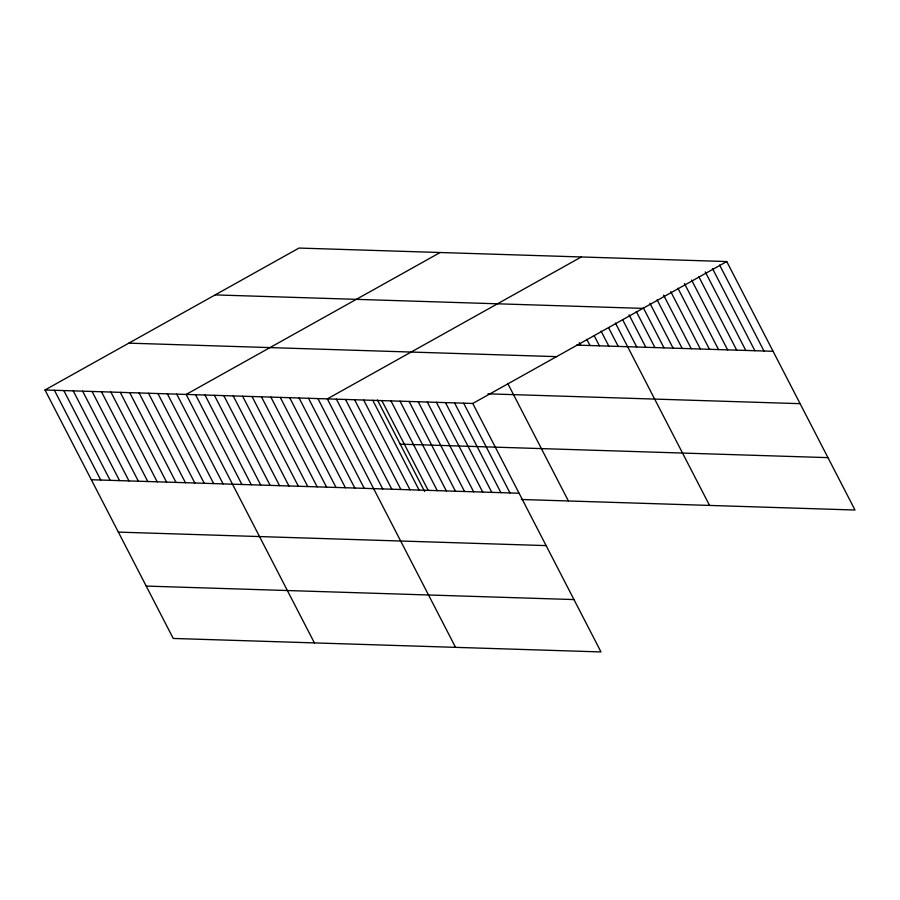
<?xml version="1.0" encoding="UTF-8"?>
<svg xmlns="http://www.w3.org/2000/svg" width="900" height="900" viewBox="0 0 900 900"><rect width="100%" height="100%" fill="white"/><g stroke="black" fill="none" stroke-linecap="round" stroke-linejoin="round"><path stroke-width="1.35" d="M45 389.981L472.759 403.47L600.998 651.938L173.239 638.449L45 389.981L299.002 248.062L726.761 261.551L855 510.019L521.347 499.489M440.156 252.506L186.165 394.436L314.404 642.904M581.321 256.961L327.319 398.891L455.558 647.359M472.759 403.47L726.761 261.551M215.179 294.896L642.938 308.385M576.562 345.105L773.077 351.293M128.824 343.147L556.571 356.636M487.969 393.829L800.111 403.673M400.207 444.15L827.966 457.639M91.328 479.734L519.075 493.223M118.361 532.114L546.109 545.602M146.205 586.08L573.964 599.569M719.595 265.005L763.988 351.011M712.44 268.459L754.898 350.73M705.274 271.901L745.808 350.438M698.76 276.604L736.717 350.156M691.605 280.058L727.627 349.864M684.439 283.511L718.538 349.582M677.925 288.214L709.447 349.29M670.77 291.668L700.357 349.009M663.604 295.121L691.268 348.716M657.09 299.812L682.178 348.435M649.935 303.266L673.087 348.142M643.41 307.969L663.998 347.861M636.255 311.423L654.908 347.569M629.1 314.876L645.817 347.287M622.575 319.579L636.739 346.995M615.42 323.032L709.56 505.429M608.58 327.713L618.232 346.421M601.099 331.155L608.827 346.118M594.27 335.846L599.411 345.825M586.789 339.289L590.006 345.521M579.308 342.731L580.59 345.229M507.724 383.411L568.406 500.974M463.669 403.189L509.985 492.941M454.579 402.896L500.906 492.649M445.489 402.615L491.816 492.368M436.399 402.322L482.726 492.075M427.309 402.041L473.636 491.794M418.219 401.749L464.546 491.501M409.129 401.468L455.456 491.22M400.039 401.175L446.366 490.928M390.949 400.894L437.276 490.646M381.859 400.613L428.186 490.354M377.426 399.994L424.665 491.535M372.769 400.32L419.096 490.072M363.679 400.039L410.006 489.78M354.589 399.746L400.916 489.499M345.499 399.465L391.826 489.206M336.409 399.173L382.736 488.925M317.914 398.588L364.23 488.34M308.498 398.295L354.825 488.048M299.093 398.002L345.409 487.744M289.676 397.699L336.004 487.451M280.271 397.406L326.588 487.159M270.855 397.103L317.183 486.855M261.45 396.81L307.766 486.562M252.034 396.517L298.361 486.27M242.629 396.214L288.945 485.966M233.213 395.921L279.54 485.674M223.808 395.629L270.124 485.37M214.391 395.325L260.719 485.077M204.986 395.032L251.303 484.785M195.57 394.729L241.898 484.481M176.749 394.144L223.076 483.896M167.344 393.84L213.66 483.593M157.928 393.548L204.255 483.3M148.523 393.255L194.839 482.996M139.106 392.951L185.434 482.704M129.701 392.659L176.018 482.411M120.285 392.355L166.612 482.108M110.88 392.062L157.196 481.815M101.464 391.77L147.791 481.522M92.059 391.466L138.375 481.219M82.642 391.174L128.97 480.926M73.237 390.881L119.554 480.623M63.821 390.577L110.149 480.33M54.416 390.285L100.733 480.037"/></g></svg>
